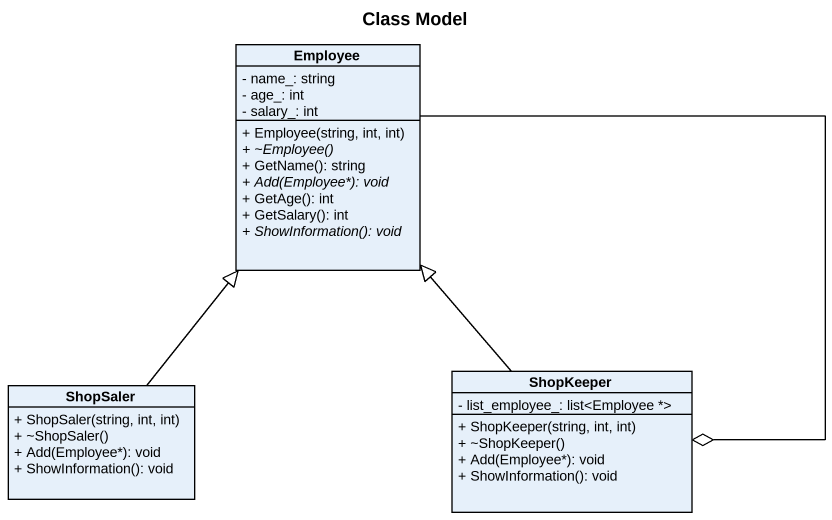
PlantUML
@startuml
title Class Model
hide circle
hide empty members
skinparam classAttributeIconSize 0
class Employee {
  - name_: string
  - age_: int
  - salary_: int
  + Employee(string, int, int)
  {abstract} + ~Employee()
  + GetName(): string
  {abstract} + Add(Employee*): void
  + GetAge(): int
  + GetSalary(): int
  {abstract} + ShowInformation(): void
}
class ShopSaler {
  + ShopSaler(string, int, int)
  + ~ShopSaler()
  + Add(Employee*): void
  + ShowInformation(): void
}
class ShopKeeper {
  - list_employee_: list<Employee *>
  + ShopKeeper(string, int, int)
  + ~ShopKeeper()
  + Add(Employee*): void
  + ShowInformation(): void
}
Employee --o ShopKeeper
ShopSaler -up-|> Employee
ShopKeeper -up-|> Employee
@enduml
